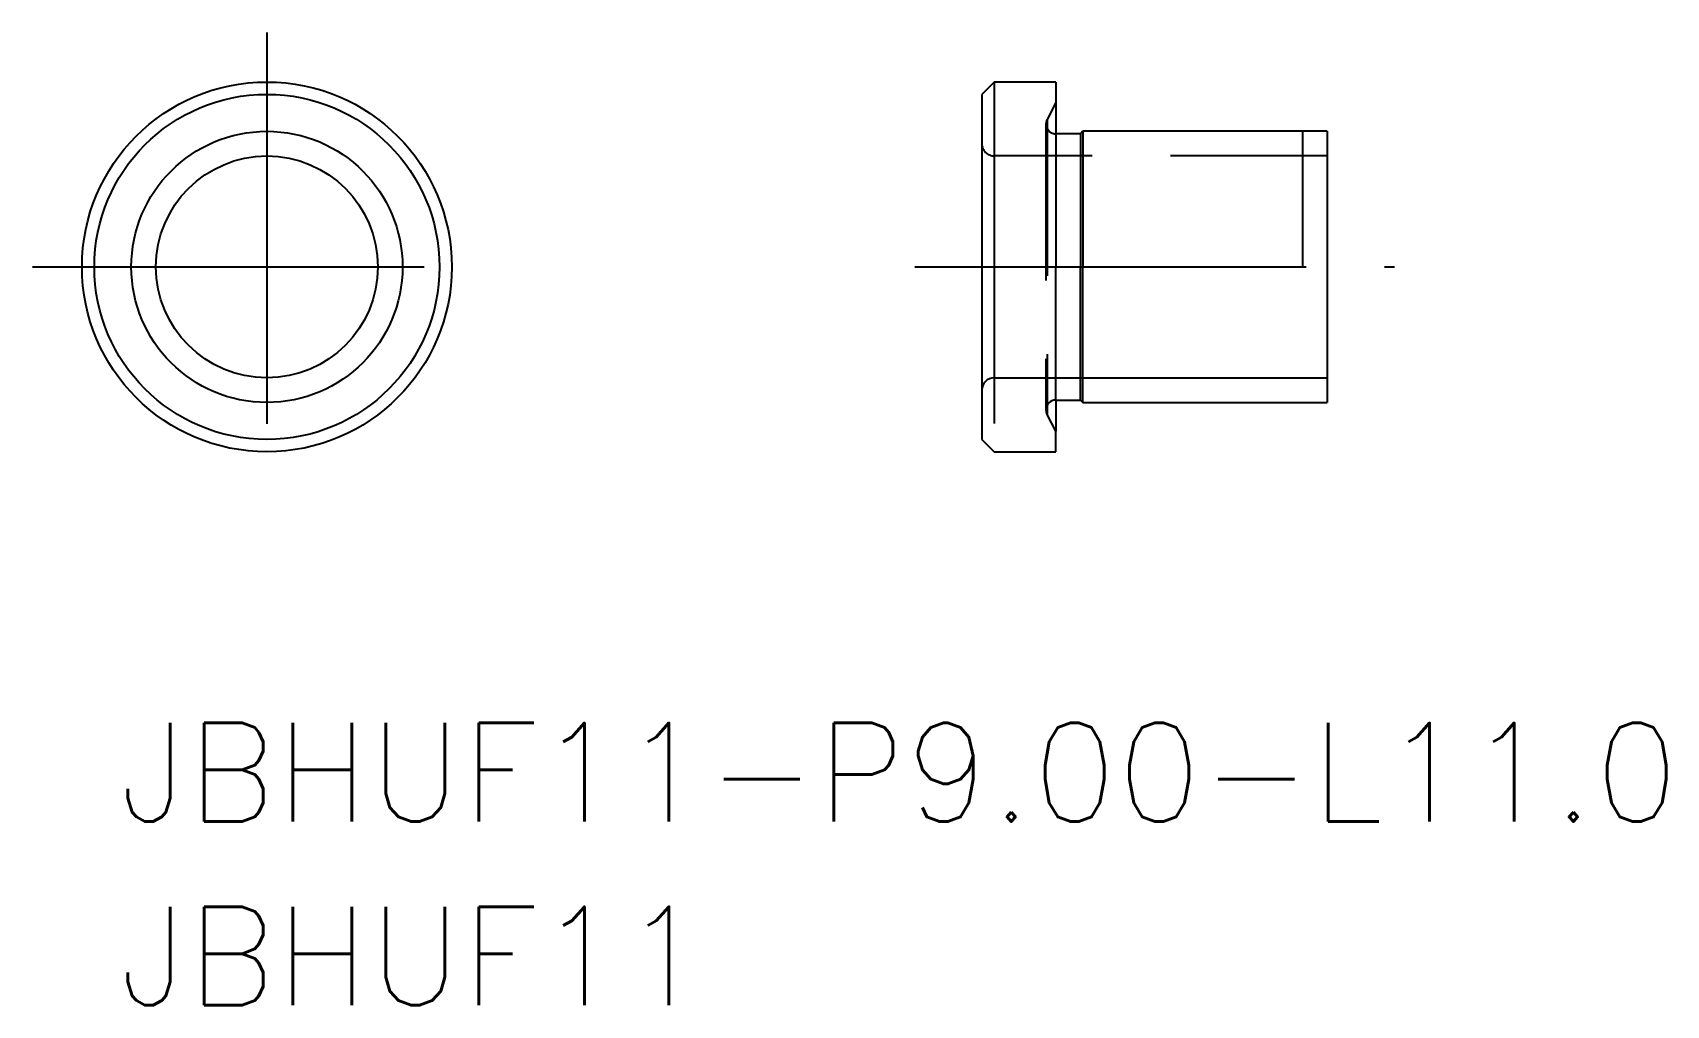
# Model space of a CAD drawing. Extents: x -1.9 to 64.4, y -12.2 to 27.3.
import ezdxf

# ---------------------------------------------------------------- set-up
doc = ezdxf.new("R2010")
doc.units = 0
doc.header["$LTSCALE"] = 0.5
doc.linetypes.add('CENTER', pattern=[50.8, 31.75, -6.35, 6.35, -6.35])
doc.linetypes.add('DASHED', pattern=[19.05, 12.7, -6.35])
for name, color, linetype in [('MSM_CENTER', 1, 'CENTER'), ('MSM_CONTINUOUS', 7, 'CONTINUOUS'), ('MSM_DASHED', 4, 'DASHED'), ('MSM_NARROW', 5, 'CONTINUOUS'), ('MSM_PART_NUMBER', 7, 'CONTINUOUS')]:
    doc.layers.add(name, color=color, linetype=linetype)
doc.styles.get("Standard").update_dxf_attribs({"font": 'txt.shx', "height": 3, "bigfont": 'bigfont.shx'})

msp = doc.modelspace()

# ---------------------------------------------------------------- linework, layer by layer
at = {"layer": 'MSM_CENTER', "linetype": 'CENTER'}
for p, q in [((7.604, 27.284), (7.604, 8.28)), ((-1.898, 17.782), (17.106, 17.782)), ((33.883, 17.782), (53.346, 17.782))]:
    msp.add_line(p, q, dxfattribs=at)
at = {"layer": 'MSM_CONTINUOUS'}
for p, q in [((37.104, 25.282), (36.604, 24.782)), ((39.604, 25.282), (37.104, 25.282)), ((37.104, 25.282), (37.104, 17.782)), ((39.604, 25.282), (39.604, 17.782)), ((40.704, 23.282), (40.604, 23.182)), ((50.604, 23.282), (40.704, 23.282)), ((40.704, 23.282), (40.704, 17.782)), ((50.604, 23.282), (50.604, 12.282)), ((40.604, 23.182), (39.604, 23.182)), ((40.604, 23.182), (40.604, 17.782)), ((37.104, 13.282), (50.604, 13.282)), ((39.604, 12.382), (40.604, 12.382)), ((39.604, 12.382), (39.604, 11.115)), ((40.604, 12.382), (40.704, 12.282)), ((40.704, 12.282), (50.604, 12.282)), ((39.604, 11.115), (39.25, 11.797)), ((36.604, 10.782), (37.104, 10.282)), ((39.604, 10.282), (39.604, 11.115)), ((37.104, 10.282), (39.604, 10.282))]:
    msp.add_line(p, q, dxfattribs=at)
at = {"layer": 'MSM_CONTINUOUS', "linetype": 'CONTINUOUS'}
msp.add_line((36.604, 24.782), (36.604, 10.782), dxfattribs=at)
for radius in [7.5, 4.5]:
    msp.add_circle((7.604, 17.782), radius, dxfattribs=at)
at = {"layer": 'MSM_CONTINUOUS'}
msp.add_circle((7.604, 17.782), 7, dxfattribs=at)
for centre, radius, start, end in [((37.104, 12.782), 0.5, 90, 180), ((39.604, 11.982), 0.4, 90, 180), ((39.604, 11.982), 0.4, 180, 207.5)]:
    msp.add_arc(centre, radius, start, end, dxfattribs=at)
at = {"layer": 'MSM_DASHED'}
for p, q in [((39.604, 24.448), (39.25, 23.766)), ((39.204, 23.582), (39.204, 11.982)), ((39.25, 23.766), (39.25, 11.797)), ((50.604, 22.282), (37.104, 22.282)), ((37.104, 17.782), (37.104, 10.282)), ((39.604, 12.382), (39.604, 17.782)), ((40.604, 12.382), (40.604, 17.782)), ((40.704, 12.282), (40.704, 17.782))]:
    msp.add_line(p, q, dxfattribs=at)
at = {"layer": 'MSM_DASHED', "linetype": 'CONTINUOUS'}
msp.add_circle((7.604, 17.782), 5.5, dxfattribs=at)
at = {"layer": 'MSM_DASHED'}
for centre, radius, start in [((39.604, 23.582), 0.4, 152.5), ((37.104, 22.782), 0.5, 180)]:
    msp.add_arc(centre, radius, start, 270, dxfattribs=at)
at = {"layer": 'MSM_NARROW'}
msp.add_line((49.604, 23.282), (49.604, 17.782), dxfattribs=at)

# ---------------------------------------------------------------- texts
at = {"layer": 'MSM_PART_NUMBER', "linetype": 'CONTINUOUS'}
for s, p in [('JBHUF11-P9.00-L11.0', (1.624, -4.719)), ('JBHUF11', (1.624, -12.174))]:
    msp.add_text(s, height=4, dxfattribs=at).set_placement(p)

doc.saveas('drawing.dxf')
